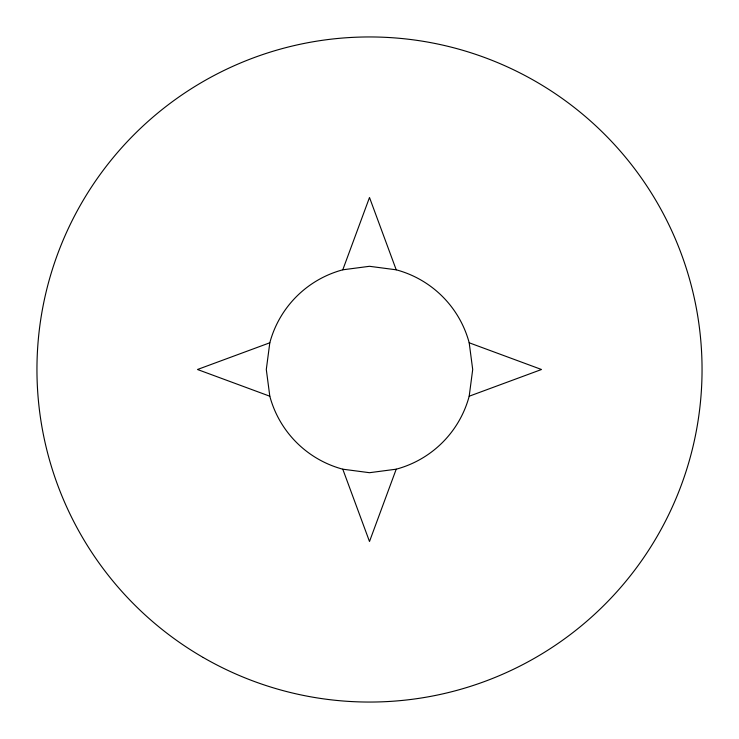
<?xml version="1.0" encoding="UTF-8"?>
<svg xmlns="http://www.w3.org/2000/svg" width="739" height="739" viewBox="0 0 739 739"><rect width="100%" height="100%" fill="white"/><g stroke="black" fill="none" stroke-linecap="round" stroke-linejoin="round"><path stroke-width="1.11" d="M269.809 342.785L266.299 369.5L269.809 396.215A103.201 103.201 0 0 0 342.785 469.191L369.5 541.511L396.215 469.191A103.201 103.201 0 0 0 469.191 396.215L541.511 369.5L469.191 342.785A103.201 103.201 0 0 0 396.215 269.809L369.5 197.489L342.785 269.809A103.201 103.201 0 0 0 269.809 342.785L197.489 369.5L269.809 396.215M469.191 396.215L472.701 369.5L469.191 342.785M342.785 269.809L369.5 266.299L396.215 269.809M396.215 469.191L369.5 472.701L342.785 469.191M203.225 657.498A332.55 332.55 0 0 0 702.05 369.5A332.55 332.55 0 0 0 203.225 81.502A332.55 332.55 0 0 0 203.225 657.498"/></g></svg>
